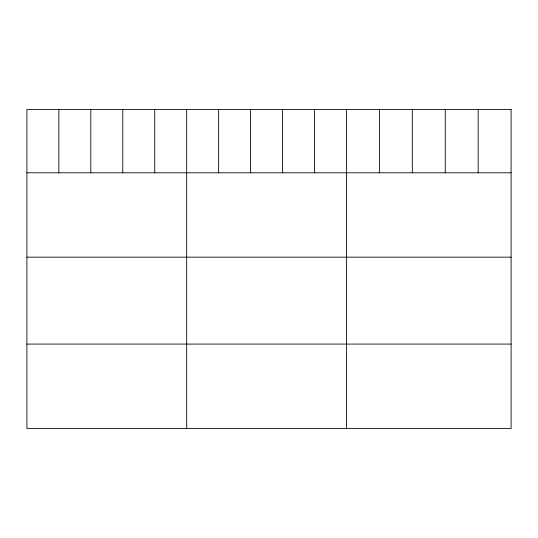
<?xml version="1.0" encoding="UTF-8"?>
<svg xmlns="http://www.w3.org/2000/svg" width="538" height="538" viewBox="0 0 538 538"><rect width="100%" height="100%" fill="white"/><g stroke="black" fill="none" stroke-linecap="round" stroke-linejoin="round"><path stroke-width="0.81" d="M26.9 172.799L511.1 172.799M26.9 257.164L511.1 257.164M26.9 344.085L511.1 344.085M478.174 109.55L478.174 172.799M445.249 109.55L445.249 172.799M412.323 109.55L412.323 172.799M379.398 109.55L379.398 172.799M346.472 109.55L346.472 428.45M314.515 109.55L314.515 172.799M282.558 109.55L282.558 172.799M250.6 109.55L250.6 172.799M218.643 109.55L218.643 172.799M186.686 109.55L186.686 428.45M154.729 109.55L154.729 172.799M122.772 109.55L122.772 172.799M90.814 109.55L90.814 172.799M58.857 109.55L58.857 172.799M511.1 109.55L26.9 109.55L26.9 428.45L511.1 428.45L511.1 109.55"/></g></svg>
